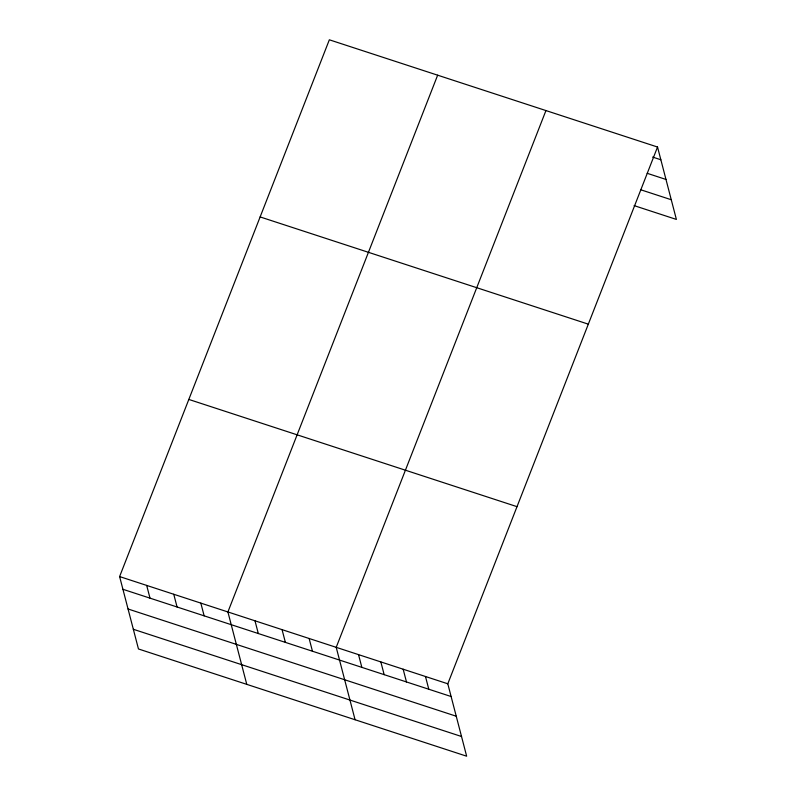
<?xml version="1.0" encoding="UTF-8"?>
<svg xmlns="http://www.w3.org/2000/svg" width="796" height="796" viewBox="0 0 796 796"><rect width="100%" height="100%" fill="white"/><g stroke="black" fill="none" stroke-linecap="round" stroke-linejoin="round"><path stroke-width="1.19" d="M657.536 147.031L447.8 683.794L466.655 756.2L138.464 648.969L119.609 576.573L329.345 39.8L657.536 147.031L676.391 219.427L634.113 205.617M437.651 75.182L227.905 611.955L246.77 684.361M545.947 110.574L336.21 647.337L355.076 719.743M652.63 157.071L660.849 159.757M647.188 173.309L665.983 179.448M640.73 189.766L671.267 199.736M260.133 216.93L588.324 324.161M188.821 399.433L517.012 506.664M119.609 576.573L447.8 683.794M122.922 589.299L451.113 696.53M128.047 608.99L456.247 716.221M133.33 629.278L461.531 736.509M425.482 676.51L428.795 689.237M403.164 669.217L406.477 681.953M380.846 661.924L384.16 674.66M358.528 654.63L361.842 667.366M309.137 638.492L312.45 651.227M282.063 629.646L285.376 642.382M254.989 620.8L258.302 633.536M200.831 603.109L204.144 615.845M173.757 594.264L177.07 607M146.683 585.418L149.996 598.154"/></g></svg>
